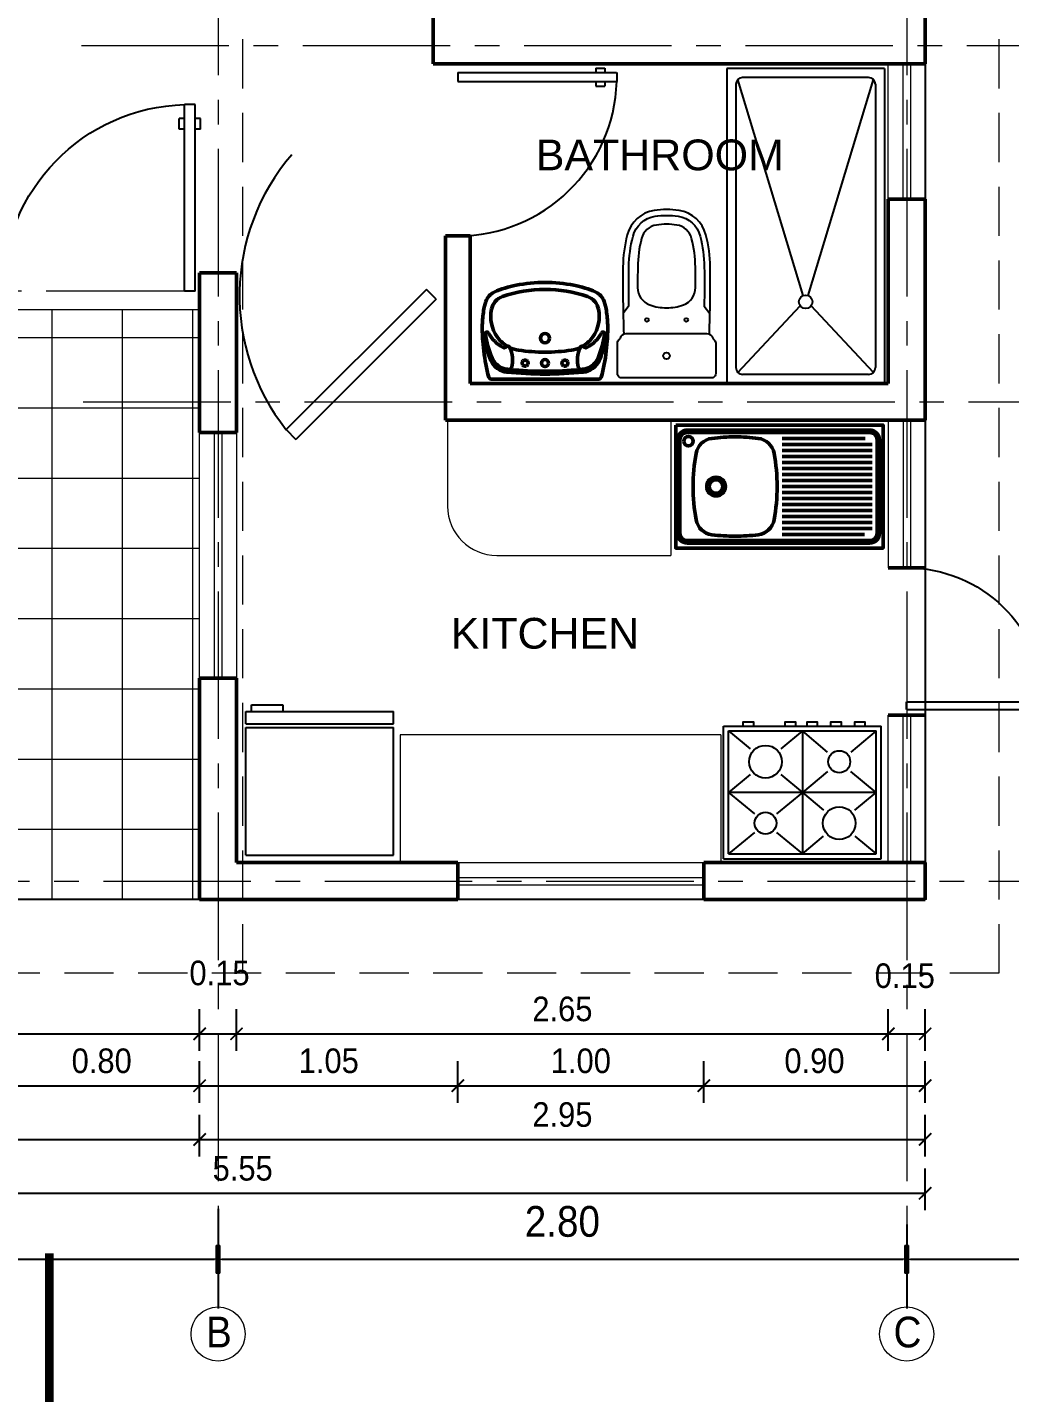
# Model space of a CAD drawing. Header units: inches. Extents: x 2.9 to 53.2, y 1.9 to 31.1.
# Drawn here: x 8.31 to 12.3, y 11.76 to 17.31 of the extents above; entities that cross this region are included whole.
import ezdxf
from ezdxf.enums import TextEntityAlignment as Align

# ---------------------------------------------------------------- set-up
doc = ezdxf.new("R2010")
doc.units = ezdxf.units.IN
doc.header["$MEASUREMENT"] = 0
doc.linetypes.add('CENTER2', pattern=[1.125, 0.75, -0.125, 0.125, -0.125])
doc.linetypes.add('RAYITAS', pattern=[0.375, 0.25, -0.125])
for name, color, linetype in [('02', 2, 'Continuous'), ('ARTEFACTOS', 2, 'Continuous'), ('CORTES', 4, 'Continuous'), ('MUEBLES', 2, 'Continuous'), ('MUROS', 5, 'Continuous'), ('PUERTAS', 1, 'Continuous'), ('TERRENO', 5, 'Continuous'), ('TEXTO', 2, 'Continuous')]:
    doc.layers.add(name, color=color, linetype=linetype)
for name, color, linetype, lineweight in [('ACHURADO', 8, 'Continuous', 5), ('COTAS', 1, 'Continuous', 13), ('FINITO', 9, 'Continuous', 9), ('FINO', 1, 'Continuous', 13), ('FINOMED', 2, 'Continuous', 20), ('MURO', 4, 'Continuous', 50)]:
    doc.layers.add(name, color=color, linetype=linetype, lineweight=lineweight)
doc.styles.add('AR', font='arial.ttf', dxfattribs={"width": 0.9})
doc.styles.add('ARIAL', font='arial.ttf')
doc.styles.add('ARIAL2', font='arial.ttf', dxfattribs={"width": 0.9})
doc.dimstyles.new('EJES', dxfattribs={"dimscale": 0, "dimtxt": 0.125, "dimasz": 0.015, "dimexe": 0.2, "dimexo": 0.08, "dimgap": 0.09, "dimtad": 1, "dimzin": 0, "dimdsep": 46, "dimtxsty": 'ARIAL2', "dimblk1": 'LCOT', "dimblk2": 'LCOT', "dimsah": 1, "dimcen": 0.09, "dimclrd": 1, "dimclre": 9, "dimclrt": 2, "dimadec": 0, "dimazin": 0, "dimtfac": 1, "dimtofl": 0, "dimtmove": 1, "dimatfit": 3, "dimldrblk": 'LCOT', "dimfxl": 0, "dimtolj": 1, "dimtzin": 0, "dimarcsym": 0})
doc.dimstyles.new('INTERIOR', dxfattribs={"dimscale": 0, "dimtxt": 0.1, "dimasz": 0.05, "dimexe": 0.1, "dimexo": 0.05, "dimgap": 0.05, "dimtad": 1, "dimzin": 0, "dimdsep": 46, "dimtxsty": 'AR', "dimblk1": 'ARCHTICK', "dimblk2": 'ARCHTICK', "dimsah": 1, "dimcen": 0.09, "dimclrd": 1, "dimclre": 9, "dimclrt": 2, "dimadec": 0, "dimazin": 0, "dimtfac": 1, "dimtofl": 0, "dimtmove": 1, "dimatfit": 3, "dimldrblk": 'ARCHTICK', "dimfxl": 0, "dimtolj": 1, "dimtzin": 0, "dimarcsym": 0})

# ---------------------------------------------------------------- blocks, each defined once
blk = doc.blocks.new('PUE70')
at = {"layer": 'TERRENO', "color": 1}
for p, q in [((0, 0), (0.6997, 0)), ((0, 0), (0, -0.04)), ((0.6077, 0.02), (0.6077, 0)), ((0.6077, 0.02), (0.6477, 0.02)), ((0.6477, 0.02), (0.6477, 0)), ((0.7, 0), (0.7, -0.04)), ((0, -0.04), (0.7, -0.04)), ((0.6077, -0.04), (0.6077, -0.06)), ((0.6477, -0.04), (0.6477, -0.06)), ((0.6077, -0.06), (0.6477, -0.06))]:
    blk.add_line(p, q, dxfattribs=at)
at = {"layer": 'TERRENO', "color": 9}
blk.add_arc((0.0003, -0.02), 0.7, 270, 358.3628, dxfattribs=at)
blk = doc.blocks.new('P70')
at = {"layer": 'MURO', "xscale": -1.285714285714286, "yscale": 1.285714285714286, "zscale": 1.285714285714286, "rotation": 359.9999999999998}
blk.add_blockref('PUE70', (0, 0.9323), dxfattribs=at)
blk = doc.blocks.new('D140A')
at = {"layer": 'ARTEFACTOS'}
for p, q in [((-1.0375, 0.35), (0.3625, 0.35)), ((-1.0375, 0.35), (-1.0375, -0.35)), ((-1.0375, 0.35), (-1.0375, -0.35)), ((-0.9675, 0.31), (0.2925, 0.31)), ((0.3625, 0.35), (0.3625, -0.35)), ((-0.9975, 0.28), (-0.9975, -0.28)), ((-0.0277, 0.0114), (-0.9887, 0.3012)), ((0.3137, 0.3012), (0.0174, 0.0244)), ((0.3225, 0.28), (0.3225, -0.28)), ((-0.0277, -0.0114), (-0.9887, -0.3012)), ((0.3137, -0.3012), (0.0174, -0.0244)), ((-1.0375, -0.35), (0.3625, -0.35)), ((-0.9675, -0.31), (0.2925, -0.31))]:
    blk.add_line(p, q, dxfattribs=at)
blk.add_circle((0, 0), 0.03, dxfattribs=at)
for centre, start, end in [((-0.9675, 0.28), 90, 180), ((0.2925, 0.28), 360, 90), ((-0.9675, -0.28), 180, 270), ((0.2925, -0.28), 270, 360)]:
    blk.add_arc(centre, 0.03, start, end, dxfattribs=at)
blk = doc.blocks.new('WCARQUIT')
at = {"layer": '02'}
for p, q in [((-0.1843, 0.0897), (-0.1843, 0.0897)), ((0.155, -0.2037), (0.1784, -0.1717))]:
    blk.add_line(p, q, dxfattribs=at)
blk.add_lwpolyline([(0.1917, 0.089, -0.272552), (0.202, 0.0715), (0.202, -0.0513, -0.244989), (0.1939, -0.0668, 0.171147), (0.19, -0.0722, -0.333551), (0.166, -0.0903), (-0.162, -0.0903), (-0.162, -0.0903, -0.333551), (-0.186, -0.0722, 0.171147), (-0.1899, -0.0668, -0.244989), (-0.198, -0.0513), (-0.198, 0.0715, -0.272552), (-0.1877, 0.089, -0.108584), (-0.1843, 0.0897), (0.1883, 0.0897, -0.108584)], format="xyb", close=True, dxfattribs=at)
for points in [[(0.155, -0.2037), (0.155, -0.2037, -0.010253), (0.1553, -0.361, -0.060418), (0.1385, -0.4866, -0.299274), (0.0489, -0.5677, -0.038487), (0.002, -0.5713, -0.038487), (-0.0449, -0.5677, -0.314222), (-0.1345, -0.4866, -0.060418), (-0.1513, -0.361, -0.011824), (-0.1509, -0.202), (-0.1744, -0.1717)], [(-0.0997, -0.4775, 0.299274), (-0.0394, -0.5321, 0.038487), (0.002, -0.5353, 0.038487), (0.0434, -0.5321, 0.299274), (0.1037, -0.4775, 0.060418), (0.1193, -0.3606, 0.003815), (0.1197, -0.2776, 0.314585), (0.0704, -0.2073, 0.087418), (0.002, -0.1953, 0.087418), (-0.0663, -0.2073, 0.314585), (-0.1157, -0.2776, 0.003815), (-0.1153, -0.3606, 0.060418), (-0.0997, -0.4775)]]:
    blk.add_lwpolyline(points, format="xyb", dxfattribs=at)
for centre, radius in [((0.002, -0.0003), 0.0135), ((0.002, -0.0003), 0.0135), ((-0.078, -0.1463), 0.0075), ((0.082, -0.1463), 0.0075)]:
    blk.add_circle(centre, radius, dxfattribs=at)
for centre, radius, start, end in [((5.3243, -0.2932), 5.5, 177.8638, 180.7095), ((-5.3203, -0.2932), 5.5, 359.2905, 2.1362), ((0.3746, -0.3545), 0.55, 180.7095, 194.5395), ((-0.3706, -0.3545), 0.55, 345.4605, 359.2905), ((-0.028, -0.459), 0.134, 194.5395, 261.1838), ((0.032, -0.459), 0.134, 278.8162, 345.4605), ((0.002, -0.2653), 0.33, 261.1838, 270), ((0.002, -0.2653), 0.33, 270, 278.8162)]:
    blk.add_arc(centre, radius, start, end, dxfattribs=at)
blk = doc.blocks.new('LO-A')
at = {"color": 2}
blk.add_lwpolyline([(0.181, 0.3097, -0.182977), (0.2285, 0.2672, -0.047935), (0.2623, 0.1575, -0.048782), (0.2765, 0.0122, -0.048782), (0.2623, -0.1332, -0.047935), (0.2285, -0.2428, -0.182977), (0.181, -0.2853, -0.054891), (0.134, -0.2958, -0.021995), (0.064, -0.3028, -0.066683), (-0.1995, -0.2702, -0.340996), (-0.2085, -0.2586), (-0.2085, 0.0122), (-0.2085, 0.2829, -0.340996), (-0.1995, 0.2945, -0.066683), (0.064, 0.3272, -0.021995), (0.134, 0.3202, -0.054891)], format="xyb", close=True, dxfattribs=at)
at = {"color": 2, "linetype": 'RAYITAS'}
for centre in [(-0.1285, 0.1122), (-0.1285, -0.0878)]:
    blk.add_circle(centre, 0.015, dxfattribs=at)
at = {"color": 2}
for centre, radius in [((-0.1285, 0.0122), 0.0175), ((-0.0035, 0.0122), 0.023)]:
    blk.add_circle(centre, radius, dxfattribs=at)
for centre, radius, start, end in [((-0.0749, 0.1932), 0.0995, 113.61249, 174.23038), ((-0.0687, 0.1951), 0.09, 112.69263, 164.08562), ((0.0856, -0.1738), 0.5, 96.33346, 113.61249), ((0.0855, -0.1737), 0.4898, 97.88242, 112.69263), ((0.1115, 0.1362), 0.183, 118.80428, 152.03425), ((0.106, 0.1047), 0.18, 78.38137, 125.0129), ((0.0195, 0.3035), 0.008, 298.77749, 97.88242), ((0.1252, 0.1977), 0.085, 19.17249, 78.38137), ((0.0179, 0.1704), 0.18, 164.08562, 172.62816), ((-0.0413, 0.2173), 0.01, 152.03425, 232.45105), ((-0.0547, 0.1998), 0.012, 294.74746, 52.45105), ((0.0946, 0.121), 0.16, 125.0129, 148.23732), ((-0.4085, 0.0122), 0.65, 0, 19.17249), ((1.7165, 0.0122), 1.9, 174.23038, 180), ((1.7165, 0.0122), 1.886, 174.65851, 180), ((-0.1488, 0.192), 0.012, 172.62816, 254.76957), ((-0.1125, 0.3252), 0.15, 254.76957, 294.75951), ((0.8265, 0.0122), 0.9, 171.53902, 180), ((0.0946, 0.121), 0.16, 155.01742, 171.53902), ((1.7165, 0.0122), 1.9, 180, 185.76962), ((1.7165, 0.0122), 1.886, 180, 185.34149), ((0.8265, 0.0122), 0.9, 180, 188.46098), ((-0.4085, 0.0122), 0.65, 340.82751, 360), ((0.0946, -0.0967), 0.16, 188.46098, 204.98258), ((-0.0749, -0.1688), 0.0995, 185.76962, 246.38751), ((-0.1488, -0.1677), 0.012, 105.23043, 187.37184), ((0.0179, -0.1461), 0.18, 187.37184, 195.91438), ((-0.0687, -0.1708), 0.09, 195.91438, 247.30737), ((-0.1125, -0.3008), 0.15, 65.24049, 105.23043), ((-0.0413, -0.193), 0.01, 127.54895, 207.96575), ((0.1115, -0.1118), 0.183, 207.96575, 241.19572), ((-0.0547, -0.1755), 0.012, 307.54895, 65.25254), ((0.0946, -0.0967), 0.16, 211.76268, 234.9871), ((0.1252, -0.1734), 0.085, 281.61863, 340.82751), ((0.0856, 0.1981), 0.5, 246.38751, 263.66654), ((0.0855, 0.198), 0.4898, 247.30737, 262.11758), ((0.106, -0.0803), 0.18, 234.9871, 281.61863), ((0.0195, -0.2792), 0.008, 262.11758, 61.22251)]:
    blk.add_arc(centre, radius, start, end, dxfattribs=at)
blk = doc.blocks.new('LP-A1')
at = {"color": 2}
for p, q in [((-0.0672, 0.5056), (-0.8084, 0.5056)), ((-0.8484, 0.4656), (-0.8484, 0.2756)), ((-0.8384, 0.4656), (-0.8384, 0.2756)), ((-0.4524, 0.4467), (-0.8184, 0.4467)), ((-0.0672, 0.4956), (-0.8084, 0.4956)), ((-0.4524, 0.4711), (-0.7899, 0.4711)), ((-0.0372, 0.4656), (-0.0372, 0.2756)), ((-0.0272, 0.4656), (-0.0272, 0.2756)), ((-0.4524, 0.4223), (-0.8184, 0.4223)), ((-0.4524, 0.3978), (-0.8184, 0.3978)), ((-0.4524, 0.3734), (-0.8184, 0.3734)), ((-0.4524, 0.3489), (-0.8184, 0.3489)), ((-0.4524, 0.3245), (-0.8184, 0.3245)), ((-0.4524, 0.3001), (-0.8184, 0.3001)), ((-0.8484, 0.0856), (-0.8484, 0.2756)), ((-0.8384, 0.0856), (-0.8384, 0.2756)), ((-0.4524, 0.2756), (-0.8184, 0.2756)), ((-0.4524, 0.2512), (-0.8184, 0.2512)), ((-0.4524, 0.2267), (-0.8184, 0.2267)), ((-0.0372, 0.0856), (-0.0372, 0.2756)), ((-0.0272, 0.0856), (-0.0272, 0.2756)), ((-0.4524, 0.2023), (-0.8184, 0.2023)), ((-0.4524, 0.1779), (-0.8184, 0.1779)), ((-0.4524, 0.1534), (-0.8184, 0.1534)), ((-0.4524, 0.129), (-0.8184, 0.129)), ((-0.4524, 0.1045), (-0.8184, 0.1045)), ((-0.0672, 0.0556), (-0.8084, 0.0556)), ((-0.4524, 0.0801), (-0.7878, 0.0801)), ((-0.0672, 0.0456), (-0.8084, 0.0456))]:
    blk.add_line(p, q, dxfattribs=at)
blk.add_lwpolyline([(-0.0202, 0.5256), (-0.8634, 0.5256), (-0.8634, 0.0256), (-0.0202, 0.0256)], close=True, dxfattribs=at)
for centre, radius in [((-0.0714, 0.4602), 0.019), ((-0.1839, 0.2756), 0.038), ((-0.1839, 0.2756), 0.0275)]:
    blk.add_circle(centre, radius, dxfattribs=at)
for centre, radius, start, end in [((-0.8084, 0.4656), 0.04, 90, 180), ((-0.0672, 0.4656), 0.04, 0, 90), ((-0.8084, 0.4656), 0.03, 90, 180), ((-0.3463, 0.3972), 0.075, 97.23, 169.6188), ((-0.2614, -0.2724), 0.75, 90, 97.23), ((-0.2614, -0.2724), 0.75, 82.77, 90), ((-0.1764, 0.3972), 0.075, 10.3812, 82.77), ((-0.0672, 0.4656), 0.03, 0, 90), ((0.3176, 0.2756), 0.75, 169.6188, 180), ((-0.8404, 0.2756), 0.75, 0, 10.3812), ((0.3176, 0.2756), 0.75, 180, 190.3812), ((-0.8404, 0.2756), 0.75, 349.6188, 0), ((-0.3463, 0.154), 0.075, 190.3812, 262.77), ((-0.1764, 0.154), 0.075, 277.23, 349.6188), ((-0.8084, 0.0856), 0.04, 180, 270), ((-0.8084, 0.0856), 0.03, 180, 270), ((-0.2614, 0.8236), 0.75, 262.77, 270), ((-0.2614, 0.8236), 0.75, 270, 277.23), ((-0.0672, 0.0856), 0.03, 270, 0), ((-0.0672, 0.0856), 0.04, 270, 0)]:
    blk.add_arc(centre, radius, start, end, dxfattribs=at)
blk = doc.blocks.new('COC2')
at = {"color": 2}
for p, q in [((0, 0.64), (0, 0)), ((0, 0.64), (0.54, 0.64)), ((0.1073, 0.5152), (0.02, 0.62)), ((0.02, 0.62), (0.02, 0.02)), ((0.02, 0.62), (0.52, 0.62)), ((0.27, 0.62), (0.1827, 0.5152)), ((0.3431, 0.5322), (0.27, 0.62)), ((0.27, 0.02), (0.27, 0.62)), ((0.52, 0.62), (0.4469, 0.5322)), ((0.52, 0.62), (0.52, 0.02)), ((0.54, 0.64), (0.54, 0)), ((0.1073, 0.4248), (0.02, 0.32)), ((0.27, 0.32), (0.1827, 0.4248)), ((0.3431, 0.4078), (0.27, 0.32)), ((0.52, 0.32), (0.4469, 0.4078)), ((0.02, 0.32), (0.0918, 0.2338)), ((0.52, 0.32), (0.02, 0.32)), ((0.27, 0.32), (0.1982, 0.2338)), ((0.3555, 0.2174), (0.27, 0.32)), ((0.4345, 0.2174), (0.52, 0.32)), ((0.27, 0.02), (0.3555, 0.1226)), ((0.52, 0.02), (0.4345, 0.1226)), ((0.0918, 0.1062), (0.02, 0.02)), ((0.1982, 0.1062), (0.27, 0.02)), ((0, 0), (0.54, 0)), ((0.02, 0.02), (0.52, 0.02))]:
    blk.add_line(p, q, dxfattribs=at)
at = {"color": 1}
for points in [[(0.54, 0.5608), (0.5566, 0.5608), (0.5566, 0.5191), (0.54, 0.5191)], [(0.54, 0.3901), (0.5566, 0.3901), (0.5566, 0.3483), (0.54, 0.3483)], [(0.54, 0.3011), (0.5566, 0.3011), (0.5566, 0.2594), (0.54, 0.2594)], [(0.54, 0.2041), (0.5566, 0.2041), (0.5566, 0.1624), (0.54, 0.1624)], [(0.54, 0.1071), (0.5566, 0.1071), (0.5566, 0.0654), (0.54, 0.0654)]]:
    blk.add_lwpolyline(points, dxfattribs=at)
at = {"color": 3}
for centre, radius in [((0.145, 0.47), 0.0446), ((0.395, 0.47), 0.0665), ((0.145, 0.17), 0.0665), ((0.395, 0.17), 0.0446)]:
    blk.add_circle(centre, radius, dxfattribs=at)
blk = doc.blocks.new('COCINA-A')
at = {"layer": 'MUROS', "color": 2, "rotation": 270}
blk.add_blockref('COC2', (-0.64, 0.54), dxfattribs=at)
blk = doc.blocks.new('REFRI-A')
at = {"color": 2}
for p, q in [((-0.6, 0.5852), (0, 0.5852)), ((-0.6, 0.5852), (-0.6, 0.0652)), ((0, 0.5852), (0, 0.0652)), ((-0.6, 0.0652), (0, 0.0652)), ((-0.6, 0.05), (0, 0.05)), ((-0.6, 0.05), (-0.6, 0)), ((-0.6, 0), (0, 0)), ((0, 0.05), (0, 0))]:
    blk.add_line(p, q, dxfattribs=at)
at = {"color": 1}
for p, q in [((-0.5773, 0), (-0.5773, -0.0268)), ((-0.4496, -0.0268), (-0.4496, 0)), ((-0.5773, -0.0268), (-0.4496, -0.0268))]:
    blk.add_line(p, q, dxfattribs=at)
blk = doc.blocks.new('REFRI')
at = {"layer": 'MUEBLES', "ltscale": 0.5, "xscale": -1, "rotation": 90}
blk.add_blockref('REFRI-A', (0.5852, -0.6), dxfattribs=at)
blk = doc.blocks.new('P_VYV')
at = {"layer": 'PUERTAS'}
for p, q in [((-0.2185, 0.2185), (-0.789, -0.352)), ((-0.1788, 0.1787), (-0.7493, -0.3918)), ((-0.1788, 0.1787), (-0.2185, 0.2185)), ((-0.789, -0.352), (-0.7493, -0.3918))]:
    blk.add_line(p, q, dxfattribs=at)
at = {"layer": 'PUERTAS', "color": 9}
blk.add_arc((-0.0998, 0.1937), 0.8792, 139.3358, 218.3752, dxfattribs=at)
blk = doc.blocks.new('_ARCHTICK')
at = {"color": 0, "linetype": 'ByBlock', "ltscale": 0.5, "const_width": 0.15}
blk.add_lwpolyline([(-0.5, -0.5), (0.5, 0.5)], dxfattribs=at)
blk = doc.blocks.new('*D53')
at = {"layer": 'COTAS', "color": 9, "lineweight": -2, "transparency": 16777216}
for p, q in [((6.4092, 12.7174), (6.4092, 12.8869)), ((9.0092, 12.7174), (9.0092, 12.8869))]:
    blk.add_line(p, q, dxfattribs=at)
at = {"layer": 'COTAS', "color": 1, "lineweight": -2, "transparency": 16777216}
blk.add_line((6.4092, 12.7869), (9.0092, 12.7869), dxfattribs=at)
at = {"layer": 'Defpoints', "color": 0, "transparency": 16777216}
for p in [(9.0092, 12.7869), (6.4092, 12.6674), (9.0092, 12.6674)]:
    blk.add_point(p, dxfattribs=at)
at = {"layer": 'COTAS', "color": 1, "lineweight": -2, "transparency": 16777216, "xscale": 0.05, "yscale": 0.05, "zscale": 0.05, "rotation": 180}
blk.add_blockref('_ARCHTICK', (6.4092, 12.7869), dxfattribs=at)
at = {"layer": 'COTAS', "color": 1, "lineweight": -2, "transparency": 16777216, "xscale": 0.05, "yscale": 0.05, "zscale": 0.05}
blk.add_blockref('_ARCHTICK', (9.0092, 12.7869), dxfattribs=at)
at = {"layer": 'COTAS', "color": 2, "transparency": 16777216, "insert": (7.7092, 12.8876), "char_height": 0.1, "attachment_point": 5, "style": 'AR'}
blk.add_mtext('\\A1;2.60', dxfattribs=at)
blk = doc.blocks.new('*D55')
at = {"layer": 'COTAS', "color": 9, "lineweight": -2, "transparency": 16777216}
blk.add_line((9.0092, 13.147), (9.0092, 13.3166), dxfattribs=at)
at = {"layer": 'COTAS', "color": 1, "lineweight": -2, "transparency": 16777216}
blk.add_line((6.5592, 13.2166), (9.0092, 13.2166), dxfattribs=at)
at = {"layer": 'Defpoints', "color": 0, "transparency": 16777216}
for p in [(9.0092, 13.2166), (6.5592, 13.097), (9.0092, 13.097)]:
    blk.add_point(p, dxfattribs=at)
at = {"layer": 'COTAS', "color": 1, "lineweight": -2, "transparency": 16777216, "xscale": 0.05, "yscale": 0.05, "zscale": 0.05, "rotation": 180}
blk.add_blockref('_ARCHTICK', (6.5592, 13.2166), dxfattribs=at)
at = {"layer": 'COTAS', "color": 1, "lineweight": -2, "transparency": 16777216, "xscale": 0.05, "yscale": 0.05, "zscale": 0.05}
blk.add_blockref('_ARCHTICK', (9.0092, 13.2166), dxfattribs=at)
at = {"layer": 'COTAS', "color": 2, "transparency": 16777216, "insert": (7.7842, 13.3173), "char_height": 0.1, "attachment_point": 5, "style": 'AR'}
blk.add_mtext('\\A1;2.45', dxfattribs=at)
blk = doc.blocks.new('*D57')
at = {"layer": 'COTAS', "color": 9, "lineweight": -2, "transparency": 16777216}
blk.add_line((11.9592, 13.147), (11.9592, 13.3166), dxfattribs=at)
at = {"layer": 'COTAS', "color": 1, "lineweight": -2, "transparency": 16777216}
blk.add_line((11.8092, 13.2166), (11.9592, 13.2166), dxfattribs=at)
at = {"layer": 'Defpoints', "color": 0, "transparency": 16777216}
for p in [(11.9592, 13.2166), (11.8092, 13.097), (11.9592, 13.097)]:
    blk.add_point(p, dxfattribs=at)
at = {"layer": 'COTAS', "color": 1, "lineweight": -2, "transparency": 16777216, "xscale": 0.05, "yscale": 0.05, "zscale": 0.05, "rotation": 180}
blk.add_blockref('_ARCHTICK', (11.8092, 13.2166), dxfattribs=at)
at = {"layer": 'COTAS', "color": 1, "lineweight": -2, "transparency": 16777216, "xscale": 0.05, "yscale": 0.05, "zscale": 0.05}
blk.add_blockref('_ARCHTICK', (11.9592, 13.2166), dxfattribs=at)
at = {"layer": 'COTAS', "color": 2, "transparency": 16777216, "insert": (11.8764, 13.4525), "char_height": 0.1, "attachment_point": 5, "style": 'AR'}
blk.add_mtext('\\A1;0.15', dxfattribs=at)
blk = doc.blocks.new('*D58')
at = {"layer": 'COTAS', "color": 9, "lineweight": -2, "transparency": 16777216}
blk.add_line((9.1592, 13.147), (9.1592, 13.3166), dxfattribs=at)
at = {"layer": 'COTAS', "color": 1, "lineweight": -2, "transparency": 16777216}
blk.add_line((9.0092, 13.2166), (9.1592, 13.2166), dxfattribs=at)
at = {"layer": 'Defpoints', "color": 0, "transparency": 16777216}
for p in [(9.1592, 13.2166), (9.0092, 13.097), (9.1592, 13.097)]:
    blk.add_point(p, dxfattribs=at)
at = {"layer": 'COTAS', "color": 1, "lineweight": -2, "transparency": 16777216, "xscale": 0.05, "yscale": 0.05, "zscale": 0.05, "rotation": 180}
blk.add_blockref('_ARCHTICK', (9.0092, 13.2166), dxfattribs=at)
at = {"layer": 'COTAS', "color": 1, "lineweight": -2, "transparency": 16777216, "xscale": 0.05, "yscale": 0.05, "zscale": 0.05}
blk.add_blockref('_ARCHTICK', (9.1592, 13.2166), dxfattribs=at)
at = {"layer": 'COTAS', "color": 2, "transparency": 16777216, "insert": (9.09, 13.4636), "char_height": 0.1, "attachment_point": 5, "style": 'AR'}
blk.add_mtext('\\A1;0.15', dxfattribs=at)
blk = doc.blocks.new('*D59')
at = {"layer": 'COTAS', "color": 9, "lineweight": -2, "transparency": 16777216}
blk.add_line((11.8092, 13.147), (11.8092, 13.3166), dxfattribs=at)
at = {"layer": 'COTAS', "color": 1, "lineweight": -2, "transparency": 16777216}
blk.add_line((9.1592, 13.2166), (11.8092, 13.2166), dxfattribs=at)
at = {"layer": 'Defpoints', "color": 0, "transparency": 16777216}
for p in [(11.8092, 13.2166), (9.1592, 13.097), (11.8092, 13.097)]:
    blk.add_point(p, dxfattribs=at)
at = {"layer": 'COTAS', "color": 1, "lineweight": -2, "transparency": 16777216, "xscale": 0.05, "yscale": 0.05, "zscale": 0.05, "rotation": 180}
blk.add_blockref('_ARCHTICK', (9.1592, 13.2166), dxfattribs=at)
at = {"layer": 'COTAS', "color": 1, "lineweight": -2, "transparency": 16777216, "xscale": 0.05, "yscale": 0.05, "zscale": 0.05}
blk.add_blockref('_ARCHTICK', (11.8092, 13.2166), dxfattribs=at)
at = {"layer": 'COTAS', "color": 2, "transparency": 16777216, "insert": (10.4842, 13.3173), "char_height": 0.1, "attachment_point": 5, "style": 'AR'}
blk.add_mtext('\\A1;2.65', dxfattribs=at)
blk = doc.blocks.new('*D60')
at = {"layer": 'COTAS', "color": 9, "lineweight": -2, "transparency": 16777216}
blk.add_line((10.0592, 12.9361), (10.0592, 13.1056), dxfattribs=at)
at = {"layer": 'COTAS', "color": 1, "lineweight": -2, "transparency": 16777216}
blk.add_line((9.0092, 13.0056), (10.0592, 13.0056), dxfattribs=at)
at = {"layer": 'Defpoints', "color": 0, "transparency": 16777216}
for p in [(10.0592, 13.0056), (9.0092, 12.8861), (10.0592, 12.8861)]:
    blk.add_point(p, dxfattribs=at)
at = {"layer": 'COTAS', "color": 1, "lineweight": -2, "transparency": 16777216, "xscale": 0.05, "yscale": 0.05, "zscale": 0.05, "rotation": 180}
blk.add_blockref('_ARCHTICK', (9.0092, 13.0056), dxfattribs=at)
at = {"layer": 'COTAS', "color": 1, "lineweight": -2, "transparency": 16777216, "xscale": 0.05, "yscale": 0.05, "zscale": 0.05}
blk.add_blockref('_ARCHTICK', (10.0592, 13.0056), dxfattribs=at)
at = {"layer": 'COTAS', "color": 2, "transparency": 16777216, "insert": (9.5342, 13.1063), "char_height": 0.1, "attachment_point": 5, "style": 'AR'}
blk.add_mtext('\\A1;1.05', dxfattribs=at)
blk = doc.blocks.new('*D61')
at = {"layer": 'COTAS', "color": 9, "lineweight": -2, "transparency": 16777216}
blk.add_line((9.0092, 12.9361), (9.0092, 13.1056), dxfattribs=at)
at = {"layer": 'COTAS', "color": 1, "lineweight": -2, "transparency": 16777216}
blk.add_line((8.2129, 13.0056), (9.0092, 13.0056), dxfattribs=at)
at = {"layer": 'Defpoints', "color": 0, "transparency": 16777216}
for p in [(9.0092, 13.0056), (8.2129, 12.8861), (9.0092, 12.8861)]:
    blk.add_point(p, dxfattribs=at)
at = {"layer": 'COTAS', "color": 1, "lineweight": -2, "transparency": 16777216, "xscale": 0.05, "yscale": 0.05, "zscale": 0.05, "rotation": 180}
blk.add_blockref('_ARCHTICK', (8.2129, 13.0056), dxfattribs=at)
at = {"layer": 'COTAS', "color": 1, "lineweight": -2, "transparency": 16777216, "xscale": 0.05, "yscale": 0.05, "zscale": 0.05}
blk.add_blockref('_ARCHTICK', (9.0092, 13.0056), dxfattribs=at)
at = {"layer": 'COTAS', "color": 2, "transparency": 16777216, "insert": (8.611, 13.1063), "char_height": 0.1, "attachment_point": 5, "style": 'AR'}
blk.add_mtext('\\A1;0.80', dxfattribs=at)
blk = doc.blocks.new('*D63')
at = {"layer": 'COTAS', "color": 9, "lineweight": -2, "transparency": 16777216}
for p, q in [((6.4092, 12.4987), (6.4092, 12.6682)), ((11.9592, 12.4987), (11.9592, 12.6682))]:
    blk.add_line(p, q, dxfattribs=at)
at = {"layer": 'COTAS', "color": 1, "lineweight": -2, "transparency": 16777216}
blk.add_line((6.4092, 12.5682), (11.9592, 12.5682), dxfattribs=at)
at = {"layer": 'Defpoints', "color": 0, "transparency": 16777216}
for p in [(11.9592, 12.5682), (6.4092, 12.4487), (11.9592, 12.4487)]:
    blk.add_point(p, dxfattribs=at)
at = {"layer": 'COTAS', "color": 1, "lineweight": -2, "transparency": 16777216, "xscale": 0.05, "yscale": 0.05, "zscale": 0.05, "rotation": 180}
blk.add_blockref('_ARCHTICK', (6.4092, 12.5682), dxfattribs=at)
at = {"layer": 'COTAS', "color": 1, "lineweight": -2, "transparency": 16777216, "xscale": 0.05, "yscale": 0.05, "zscale": 0.05}
blk.add_blockref('_ARCHTICK', (11.9592, 12.5682), dxfattribs=at)
at = {"layer": 'COTAS', "color": 2, "transparency": 16777216, "insert": (9.1842, 12.6689), "char_height": 0.1, "attachment_point": 5, "style": 'AR'}
blk.add_mtext('\\A1;5.55', dxfattribs=at)
blk = doc.blocks.new('*D64')
at = {"layer": 'COTAS', "color": 9, "lineweight": -2, "transparency": 16777216}
blk.add_line((11.0592, 12.9361), (11.0592, 13.1056), dxfattribs=at)
at = {"layer": 'COTAS', "color": 1, "lineweight": -2, "transparency": 16777216}
blk.add_line((10.0592, 13.0056), (11.0592, 13.0056), dxfattribs=at)
at = {"layer": 'Defpoints', "color": 0, "transparency": 16777216}
for p in [(11.0592, 13.0056), (10.0592, 12.8861), (11.0592, 12.8861)]:
    blk.add_point(p, dxfattribs=at)
at = {"layer": 'COTAS', "color": 1, "lineweight": -2, "transparency": 16777216, "xscale": 0.05, "yscale": 0.05, "zscale": 0.05, "rotation": 180}
blk.add_blockref('_ARCHTICK', (10.0592, 13.0056), dxfattribs=at)
at = {"layer": 'COTAS', "color": 1, "lineweight": -2, "transparency": 16777216, "xscale": 0.05, "yscale": 0.05, "zscale": 0.05}
blk.add_blockref('_ARCHTICK', (11.0592, 13.0056), dxfattribs=at)
at = {"layer": 'COTAS', "color": 2, "transparency": 16777216, "insert": (10.5592, 13.1063), "char_height": 0.1, "attachment_point": 5, "style": 'AR'}
blk.add_mtext('\\A1;1.00', dxfattribs=at)
blk = doc.blocks.new('*D65')
at = {"layer": 'COTAS', "color": 9, "lineweight": -2, "transparency": 16777216}
blk.add_line((11.9592, 12.9361), (11.9592, 13.1056), dxfattribs=at)
at = {"layer": 'COTAS', "color": 1, "lineweight": -2, "transparency": 16777216}
blk.add_line((11.0592, 13.0056), (11.9592, 13.0056), dxfattribs=at)
at = {"layer": 'Defpoints', "color": 0, "transparency": 16777216}
for p in [(11.9592, 13.0056), (11.0592, 12.8861), (11.9592, 12.8861)]:
    blk.add_point(p, dxfattribs=at)
at = {"layer": 'COTAS', "color": 1, "lineweight": -2, "transparency": 16777216, "xscale": 0.05, "yscale": 0.05, "zscale": 0.05, "rotation": 180}
blk.add_blockref('_ARCHTICK', (11.0592, 13.0056), dxfattribs=at)
at = {"layer": 'COTAS', "color": 1, "lineweight": -2, "transparency": 16777216, "xscale": 0.05, "yscale": 0.05, "zscale": 0.05}
blk.add_blockref('_ARCHTICK', (11.9592, 13.0056), dxfattribs=at)
at = {"layer": 'COTAS', "color": 2, "transparency": 16777216, "insert": (11.5092, 13.1063), "char_height": 0.1, "attachment_point": 5, "style": 'AR'}
blk.add_mtext('\\A1;0.90', dxfattribs=at)
blk = doc.blocks.new('*D66')
at = {"layer": 'COTAS', "color": 9, "lineweight": -2, "transparency": 16777216}
blk.add_line((11.9592, 12.7174), (11.9592, 12.8869), dxfattribs=at)
at = {"layer": 'COTAS', "color": 1, "lineweight": -2, "transparency": 16777216}
blk.add_line((9.0092, 12.7869), (11.9592, 12.7869), dxfattribs=at)
at = {"layer": 'Defpoints', "color": 0, "transparency": 16777216}
for p in [(11.9592, 12.7869), (9.0092, 12.6674), (11.9592, 12.6674)]:
    blk.add_point(p, dxfattribs=at)
at = {"layer": 'COTAS', "color": 1, "lineweight": -2, "transparency": 16777216, "xscale": 0.05, "yscale": 0.05, "zscale": 0.05, "rotation": 180}
blk.add_blockref('_ARCHTICK', (9.0092, 12.7869), dxfattribs=at)
at = {"layer": 'COTAS', "color": 1, "lineweight": -2, "transparency": 16777216, "xscale": 0.05, "yscale": 0.05, "zscale": 0.05}
blk.add_blockref('_ARCHTICK', (11.9592, 12.7869), dxfattribs=at)
at = {"layer": 'COTAS', "color": 2, "transparency": 16777216, "insert": (10.4842, 12.8876), "char_height": 0.1, "attachment_point": 5, "style": 'AR'}
blk.add_mtext('\\A1;2.95', dxfattribs=at)
blk = doc.blocks.new('LCOT')
at = {"layer": 'COTAS', "color": 1}
for p, q in [((-0.5, 3.71), (0.5, -3.71)), ((0.5, 3.71), (-0.5, -3.71)), ((-0.49, -3.71), (-0.49, 3.71)), ((-0.48, -3.71), (-0.48, 3.71)), ((-0.47, -3.71), (-0.47, 3.71)), ((-0.45, -3.71), (-0.45, 3.71)), ((-0.44, -3.71), (-0.44, 3.71)), ((-0.43, -3.71), (-0.43, 3.71)), ((-0.42, -3.71), (-0.42, 3.71)), ((-0.4, -3.71), (-0.4, 3.71)), ((-0.39, -3.71), (-0.39, 3.71)), ((-0.38, -3.71), (-0.38, 3.71)), ((-0.37, -3.71), (-0.37, 3.71)), ((-0.35, -3.71), (-0.35, 3.71)), ((-0.34, -3.71), (-0.34, 3.71)), ((-0.33, -3.71), (-0.33, 3.71)), ((-0.32, -3.71), (-0.32, 3.71)), ((-0.3, -3.71), (-0.3, 3.71)), ((-0.29, -3.71), (-0.29, 3.71)), ((-0.28, -3.71), (-0.28, 3.71)), ((-0.27, -3.71), (-0.27, 3.71)), ((-0.25, -3.71), (-0.25, 3.71)), ((-0.24, -3.71), (-0.24, 3.71)), ((-0.23, -3.71), (-0.23, 3.71)), ((-0.22, -3.71), (-0.22, 3.71)), ((-0.2, -3.71), (-0.2, 3.71)), ((-0.19, -3.71), (-0.19, 3.71)), ((-0.18, -3.71), (-0.18, 3.71)), ((-0.17, -3.71), (-0.17, 3.71)), ((-0.15, -3.71), (-0.15, 3.71)), ((-0.14, -3.71), (-0.14, 3.71)), ((-0.13, -3.71), (-0.13, 3.71)), ((-0.12, -3.71), (-0.12, 3.71)), ((-0.1, -3.71), (-0.1, 3.71)), ((-0.09, -3.71), (-0.09, 3.71)), ((-0.08, -3.71), (-0.08, 3.71)), ((-0.07, -3.71), (-0.07, 3.71)), ((-0.05, -3.71), (-0.05, 3.71)), ((-0.04, -3.71), (-0.04, 3.71)), ((-0.03, -3.71), (-0.03, 3.71)), ((-0.02, -3.71), (-0.02, 3.71)), ((0, -3.71), (0, 3.71)), ((0.01, -3.71), (0.01, 3.71)), ((0.02, -3.71), (0.02, 3.71)), ((0.03, -3.71), (0.03, 3.71)), ((0.05, -3.71), (0.05, 3.71)), ((0.06, -3.71), (0.06, 3.71)), ((0.07, -3.71), (0.07, 3.71)), ((0.08, -3.71), (0.08, 3.71)), ((0.1, -3.71), (0.1, 3.71)), ((0.11, -3.71), (0.11, 3.71)), ((0.12, -3.71), (0.12, 3.71)), ((0.13, -3.71), (0.13, 3.71)), ((0.15, -3.71), (0.15, 3.71)), ((0.16, -3.71), (0.16, 3.71)), ((0.17, -3.71), (0.17, 3.71)), ((0.18, -3.71), (0.18, 3.71)), ((0.2, -3.71), (0.2, 3.71)), ((0.21, -3.71), (0.21, 3.71)), ((0.22, -3.71), (0.22, 3.71)), ((0.23, -3.71), (0.23, 3.71)), ((0.25, -3.71), (0.25, 3.71)), ((0.26, -3.71), (0.26, 3.71)), ((0.27, -3.71), (0.27, 3.71)), ((0.28, -3.71), (0.28, 3.71)), ((0.3, -3.71), (0.3, 3.71)), ((0.31, -3.71), (0.31, 3.71)), ((0.32, -3.71), (0.32, 3.71)), ((0.33, -3.71), (0.33, 3.71)), ((0.35, -3.71), (0.35, 3.71)), ((0.36, -3.71), (0.36, 3.71)), ((0.37, -3.71), (0.37, 3.71)), ((0.38, -3.71), (0.38, 3.71)), ((0.4, -3.71), (0.4, 3.71)), ((0.41, -3.71), (0.41, 3.71)), ((0.42, -3.71), (0.42, 3.71)), ((0.43, -3.71), (0.43, 3.71)), ((0.45, -3.71), (0.45, 3.71)), ((0.46, -3.71), (0.46, 3.71)), ((0.47, -3.71), (0.47, 3.71)), ((0.48, -3.71), (0.48, 3.71)), ((0.5, -3.71), (0.5, 3.71))]:
    blk.add_line(p, q, dxfattribs=at)
at = {"layer": 'COTAS', "color": 1, "linetype": 'ByBlock'}
blk.add_line((-0.5, 0), (-1, 0), dxfattribs=at)
at = {"layer": 'COTAS', "color": 1}
blk.add_lwpolyline([(-0.5, 3.71), (-0.5, -3.71), (0.5, -3.71), (0.5, 3.71)], close=True, dxfattribs=at)
blk = doc.blocks.new('*D67')
at = {"layer": 'ACHURADO', "color": 9, "lineweight": -2, "transparency": 16777216}
for p, q in [((6.4842, 12.5045), (6.4842, 12.0992)), ((9.0842, 12.5045), (9.0842, 12.0992))]:
    blk.add_line(p, q, dxfattribs=at)
at = {"layer": 'ACHURADO', "color": 1, "lineweight": -2, "transparency": 16777216}
blk.add_line((6.4992, 12.2992), (9.0692, 12.2992), dxfattribs=at)
at = {"layer": 'Defpoints', "color": 0, "transparency": 16777216}
for p in [(6.4842, 12.5845), (9.0842, 12.5845), (9.0842, 12.2992)]:
    blk.add_point(p, dxfattribs=at)
at = {"layer": 'ACHURADO', "color": 1, "lineweight": -2, "transparency": 16777216, "xscale": 0.015, "yscale": 0.015, "zscale": 0.015, "rotation": 180}
blk.add_blockref('LCOT', (6.4842, 12.2992), dxfattribs=at)
at = {"layer": 'ACHURADO', "color": 1, "lineweight": -2, "transparency": 16777216, "xscale": 0.015, "yscale": 0.015, "zscale": 0.015}
blk.add_blockref('LCOT', (9.0842, 12.2992), dxfattribs=at)
at = {"layer": 'ACHURADO', "color": 2, "transparency": 16777216, "insert": (7.7842, 12.4526), "char_height": 0.125, "attachment_point": 5, "style": 'ARIAL2'}
blk.add_mtext('\\A1;2.60', dxfattribs=at)
blk = doc.blocks.new('*D68')
at = {"layer": 'ACHURADO', "color": 9, "lineweight": -2, "transparency": 16777216}
for p, q in [((9.0842, 12.4403), (9.0842, 12.0992)), ((11.8842, 12.4403), (11.8842, 12.0992))]:
    blk.add_line(p, q, dxfattribs=at)
at = {"layer": 'ACHURADO', "color": 1, "lineweight": -2, "transparency": 16777216}
blk.add_line((9.0992, 12.2992), (11.8692, 12.2992), dxfattribs=at)
at = {"layer": 'Defpoints', "color": 0, "transparency": 16777216}
for p in [(9.0842, 12.5203), (11.8842, 12.5203), (11.8842, 12.2992)]:
    blk.add_point(p, dxfattribs=at)
at = {"layer": 'ACHURADO', "color": 1, "lineweight": -2, "transparency": 16777216, "xscale": 0.015, "yscale": 0.015, "zscale": 0.015, "rotation": 180}
blk.add_blockref('LCOT', (9.0842, 12.2992), dxfattribs=at)
at = {"layer": 'ACHURADO', "color": 1, "lineweight": -2, "transparency": 16777216, "xscale": 0.015, "yscale": 0.015, "zscale": 0.015}
blk.add_blockref('LCOT', (11.8842, 12.2992), dxfattribs=at)
at = {"layer": 'ACHURADO', "color": 2, "transparency": 16777216, "insert": (10.4842, 12.4526), "char_height": 0.125, "attachment_point": 5, "style": 'ARIAL2'}
blk.add_mtext('\\A1;2.80', dxfattribs=at)
blk = doc.blocks.new('CORTE')
at = {"layer": 'CORTES', "linetype": 'CENTER2', "const_width": 0.045}
blk.add_lwpolyline([(-0.2029, 0.3728), (1.2031, 0.3728)], dxfattribs=at)
at = {"layer": 'CORTES'}
blk.add_lwpolyline([(-0.0019, 0.2575), (-0.204, 0.2575), (-0.204, 0.1647), (-0.2913, 0.1597), (0, 0), (0.2874, 0.1647), (0.2001, 0.1647), (0.2001, 0.2575)], close=True, dxfattribs=at)
blk = doc.blocks.new('*D152')
at = {"layer": 'ACHURADO', "color": 9, "lineweight": -2, "transparency": 16777216}
for p, q in [((11.8842, 12.4403), (11.8842, 12.0992)), ((15.0092, 12.4403), (15.0092, 12.0992))]:
    blk.add_line(p, q, dxfattribs=at)
at = {"layer": 'ACHURADO', "color": 1, "lineweight": -2, "transparency": 16777216}
blk.add_line((11.8992, 12.2992), (14.9942, 12.2992), dxfattribs=at)
at = {"layer": 'Defpoints', "color": 0, "transparency": 16777216}
for p in [(11.8842, 12.5203), (15.0092, 12.5203), (15.0092, 12.2992)]:
    blk.add_point(p, dxfattribs=at)
at = {"layer": 'ACHURADO', "color": 1, "lineweight": -2, "transparency": 16777216, "xscale": 0.015, "yscale": 0.015, "zscale": 0.015, "rotation": 180}
blk.add_blockref('LCOT', (11.8842, 12.2992), dxfattribs=at)
at = {"layer": 'ACHURADO', "color": 1, "lineweight": -2, "transparency": 16777216, "xscale": 0.015, "yscale": 0.015, "zscale": 0.015}
blk.add_blockref('LCOT', (15.0092, 12.2992), dxfattribs=at)
at = {"layer": 'ACHURADO', "color": 2, "transparency": 16777216, "insert": (13.4467, 12.4526), "char_height": 0.125, "attachment_point": 5, "style": 'ARIAL2'}
blk.add_mtext('\\A1;3.125', dxfattribs=at)

msp = doc.modelspace()

# ---------------------------------------------------------------- hatches: boundary and pattern name
at = {"layer": 'ACHURADO'}
h = msp.add_hatch(dxfattribs=at)
h.set_pattern_fill('NET', color=256, scale=0.09, style=0)
h.set_pattern_definition([(0, (6.40918, 13.76295), (0, 0.28575), []), (90, (6.40918, 13.76295), (-0.28575, 2e-17), [])])
h.paths.add_polyline_path([(6.4842, 13.763), (6.4842, 13.838), (6.4092, 13.838), (6.4092, 13.763)])
h.paths.add_polyline_path([(6.4842, 16.163), (6.4092, 16.163), (6.4092, 13.838), (6.4842, 13.838)])
h.paths.add_polyline_path([(6.4842, 13.838), (6.4842, 13.763), (9.0092, 13.763), (9.0092, 13.838)])
h.paths.add_polyline_path([(9.0092, 13.838), (9.0092, 14.563), (9.0092, 15.563), (9.0092, 16.163), (8.2092, 16.163), (8.1092, 16.163), (6.9092, 16.163), (6.4842, 16.163), (6.4842, 13.838)])

# ---------------------------------------------------------------- linework, layer by layer
msp.add_lwpolyline([(6.4092, 22.313), (9.1592, 22.313), (9.1842, 20.563), (11.9592, 20.563), (11.9592, 13.763), (6.4092, 13.763), (6.4092, 22.313)])
at = {"layer": 'ACHURADO', "linetype": 'CENTER2', "ltscale": 0.8}
for p, q in [((9.0842, 24.0166), (9.0842, 12.1455)), ((11.8842, 24.0166), (11.8842, 12.1455)), ((8.5284, 17.238), (13.612, 17.238)), ((8.9855, 16.238), (3.1461, 16.238)), ((8.5357, 15.788), (13.612, 15.788)), ((3.218, 13.838), (13.612, 13.838))]:
    msp.add_line(p, q, dxfattribs=at)
at = {"layer": 'FINITO', "linetype": 'RAYITAS', "ltscale": 0.8}
msp.add_line((9.1842, 13.463), (9.1842, 22.613), dxfattribs=at)
at = {"layer": 'FINITO'}
msp.add_line((8.2092, 16.163), (9.0092, 16.163), dxfattribs=at)
at = {"layer": 'FINITO', "linetype": 'RAYITAS', "ltscale": 0.8}
msp.add_lwpolyline([(9.4592, 20.863), (12.2592, 20.863), (12.2592, 13.463), (6.1092, 13.463), (6.1092, 22.613), (9.4592, 22.613), (9.4592, 20.863)], close=True, dxfattribs=at)
at = {"layer": 'FINO'}
for p, q in [((11.8092, 16.613), (11.8092, 17.163)), ((11.8692, 16.613), (11.8692, 17.163)), ((11.8992, 17.163), (11.8992, 16.613)), ((11.9592, 17.163), (11.9592, 16.613)), ((11.8092, 15.713), (11.8092, 15.113)), ((11.8692, 15.713), (11.8692, 15.113)), ((11.8992, 15.713), (11.8992, 15.113)), ((11.9592, 15.713), (11.9592, 15.113)), ((9.0092, 14.663), (9.0092, 15.663)), ((9.0692, 14.663), (9.0692, 15.663)), ((9.0992, 15.663), (9.0992, 14.663)), ((9.1592, 15.663), (9.1592, 14.663)), ((11.8092, 13.913), (11.8092, 14.513)), ((11.8692, 13.913), (11.8692, 14.513)), ((11.8992, 14.513), (11.8992, 13.913)), ((11.9592, 14.513), (11.9592, 13.913)), ((10.0592, 13.913), (11.0592, 13.913)), ((10.0592, 13.853), (11.0592, 13.853)), ((10.0592, 13.823), (11.0592, 13.823)), ((9.0092, 13.763), (6.4092, 13.763)), ((10.0592, 13.763), (11.0592, 13.763))]:
    msp.add_line(p, q, dxfattribs=at)
for centre in [(9.0842, 11.9953), (11.8842, 11.9953)]:
    msp.add_circle(centre, 0.11, dxfattribs=at)
at = {"layer": 'FINOMED'}
for p, q in [((10.0177, 15.713), (10.0177, 15.363)), ((10.9257, 15.713), (10.9257, 15.163)), ((10.2177, 15.163), (10.9257, 15.163)), ((9.8245, 14.433), (9.8245, 13.913)), ((11.1281, 14.433), (9.8245, 14.433)), ((11.1281, 14.433), (11.1281, 13.913))]:
    msp.add_line(p, q, dxfattribs=at)
msp.add_arc((10.2177, 15.363), 0.2, 180, 270, dxfattribs=at)
at = {"layer": 'MURO'}
for p, q in [((11.9592, 18.363), (11.9592, 17.163)), ((9.9592, 17.863), (9.9592, 17.163)), ((9.9592, 17.163), (11.9592, 17.163)), ((11.8092, 16.613), (11.9592, 16.613)), ((11.8092, 16.613), (11.8092, 15.863)), ((10.0092, 16.463), (10.1092, 16.463)), ((10.0092, 16.463), (10.0092, 15.713)), ((10.1092, 16.463), (10.1092, 15.863)), ((9.1592, 16.313), (9.0092, 16.313)), ((9.0092, 15.663), (9.0092, 16.313)), ((9.1592, 15.663), (9.1592, 16.313)), ((10.1092, 15.863), (11.8092, 15.863)), ((10.0092, 15.713), (11.9592, 15.713)), ((9.1592, 15.663), (9.0092, 15.663)), ((11.8092, 15.113), (11.9592, 15.113)), ((9.0092, 13.763), (9.0092, 14.663)), ((9.1592, 14.663), (9.0092, 14.663)), ((9.0092, 13.763), (9.0092, 14.663)), ((9.1592, 13.913), (9.1592, 14.663)), ((11.8092, 14.513), (11.9592, 14.513)), ((10.0592, 13.913), (9.1592, 13.913)), ((10.0592, 13.913), (10.0592, 13.763)), ((11.0592, 13.913), (11.0592, 13.763)), ((11.9592, 13.913), (11.0592, 13.913)), ((11.9592, 13.913), (11.9592, 13.763)), ((10.0592, 13.763), (9.0092, 13.763)), ((10.0592, 13.763), (9.0092, 13.763)), ((11.9592, 13.763), (11.0592, 13.763))]:
    msp.add_line(p, q, dxfattribs=at)
for points in [[(11.9592, 18.363), (11.9592, 17.163)], [(11.9592, 16.613), (11.9592, 15.713)], [(9.0092, 15.663), (9.0092, 16.163)], [(11.9592, 13.763), (11.9592, 13.763), (11.0592, 13.763)]]:
    msp.add_lwpolyline(points, dxfattribs=at)

# ---------------------------------------------------------------- block references
at = {"layer": 'FINITO', "xscale": 0.8, "yscale": 0.8, "zscale": 0.8, "rotation": 89.99999999999999}
msp.add_blockref('CORTE', (8.6966, 11.3609), dxfattribs=at)
at = {"layer": 'MURO', "xscale": -0.717896569648437, "yscale": 0.717896569648437, "zscale": 0.717896569648437}
msp.add_blockref('P70', (10.0589, 16.4583), dxfattribs=at)
at = {"layer": 'MURO'}
for name, p, xscale, yscale, zscale, rotation in [('D140A', (11.4733, 16.1946), 0.9148609564082497, 0.9148609564082497, 0.9148609564082497, 270), ('P70', (8.2037, 16.2376), 0.8441964264825401, 0.8441964264825401, 0.8441964264825401, 270), ('LO-A', (10.4234, 16.0496), 0.8100000000000002, 0.8100000000000002, 0.8100000000000002, 90), ('P70', (11.8839, 15.117), 0.6235033979487145, 0.6235033979487145, 0.6235033979487145, 180)]:
    msp.add_blockref(name, p, dxfattribs=dict(at, xscale=xscale, yscale=yscale, zscale=zscale, rotation=rotation))
msp.add_blockref('P_VYV', (10.1503, 16.0267), dxfattribs=at)
for name, p, rotation in [('WCARQUIT', (10.9098, 15.975), 180), ('REFRI', (9.1969, 13.943), 90), ('COCINA-A', (11.1399, 14.4687), 180)]:
    msp.add_blockref(name, p, dxfattribs=dict(at, rotation=rotation))
at = {"layer": 'MURO', "xscale": -1}
msp.add_blockref('LP-A1', (10.925, 15.1676), dxfattribs=at)

# ---------------------------------------------------------------- texts
at = {"layer": 'TEXTO', "style": 'ARIAL'}
for s, p in [('BATHROOM', (10.8803, 16.73)), ('KITCHEN', (10.4133, 14.7838))]:
    msp.add_text(s, height=0.125, dxfattribs=at).set_placement(p, align=Align.CENTER)
at = {"layer": 'TEXTO', "style": 'ARIAL', "width": 0.9}
for s, p in [('B', (9.0875, 11.9408)), ('C', (11.8875, 11.9408))]:
    msp.add_text(s, height=0.125, dxfattribs=at).set_placement(p, align=Align.CENTER)

# ---------------------------------------------------------------- dimensions: what is measured, and where the dimension line sits
at = {"layer": 'ACHURADO'}
for base, p1, p2, override, picture, middle in [((9.0842, 12.2992), (6.4842, 12.5845), (9.0842, 12.5845), {"dimscale": 1}, '*D67', (7.7842, 12.4526)), ((11.8842, 12.2992), (9.0842, 12.5203), (11.8842, 12.5203), {"dimscale": 1}, '*D68', (10.4842, 12.4526)), ((15.0092, 12.2992), (11.8842, 12.5203), (15.0092, 12.5203), {"dimscale": 1, "dimdec": 3}, '*D152', (13.4467, 12.4526))]:
    dim = msp.add_linear_dim(base=base, p1=p1, p2=p2, dimstyle='EJES', override=override, dxfattribs=at)
    dim.commit()
    dim.dimension.update_dxf_attribs({"geometry": picture, "text_midpoint": middle})
at = {"layer": 'COTAS'}
for base, p1, p2, picture, middle in [((9.1592, 13.2166), (9.0092, 13.097), (9.1592, 13.097), '*D58', (9.09, 13.363)), ((11.9592, 13.2166), (11.8092, 13.097), (11.9592, 13.097), '*D57', (11.8764, 13.3518))]:
    dim = msp.add_linear_dim(base=base, p1=p1, p2=p2, dimstyle='INTERIOR', override={"dimscale": 1, "dimse1": 1}, dxfattribs=at)
    dim.commit()
    dim.dimension.update_dxf_attribs({"geometry": picture, "text_midpoint": middle, "dimtype": 160})
for base, p1, p2, override, picture, middle in [((9.0092, 13.2166), (6.5592, 13.097), (9.0092, 13.097), {"dimscale": 1, "dimse1": 1}, '*D55', (7.7842, 13.3173)), ((11.8092, 13.2166), (9.1592, 13.097), (11.8092, 13.097), {"dimscale": 1, "dimse1": 1}, '*D59', (10.4842, 13.3173)), ((9.0092, 13.0056), (8.2129, 12.8861), (9.0092, 12.8861), {"dimscale": 1, "dimse1": 1}, '*D61', (8.611, 13.1063)), ((10.0592, 13.0056), (9.0092, 12.8861), (10.0592, 12.8861), {"dimscale": 1, "dimse1": 1}, '*D60', (9.5342, 13.1063)), ((11.0592, 13.0056), (10.0592, 12.8861), (11.0592, 12.8861), {"dimscale": 1, "dimse1": 1}, '*D64', (10.5592, 13.1063)), ((11.9592, 13.0056), (11.0592, 12.8861), (11.9592, 12.8861), {"dimscale": 1, "dimse1": 1}, '*D65', (11.5092, 13.1063)), ((9.0092, 12.7869), (6.4092, 12.6674), (9.0092, 12.6674), {"dimscale": 1}, '*D53', (7.7092, 12.8876)), ((11.9592, 12.7869), (9.0092, 12.6674), (11.9592, 12.6674), {"dimscale": 1, "dimse1": 1}, '*D66', (10.4842, 12.8876)), ((11.9592, 12.5682), (6.4092, 12.4487), (11.9592, 12.4487), {"dimscale": 1}, '*D63', (9.1842, 12.6689))]:
    dim = msp.add_linear_dim(base=base, p1=p1, p2=p2, dimstyle='INTERIOR', override=override, dxfattribs=at)
    dim.commit()
    dim.dimension.update_dxf_attribs({"geometry": picture, "text_midpoint": middle})

doc.saveas('drawing.dxf')
